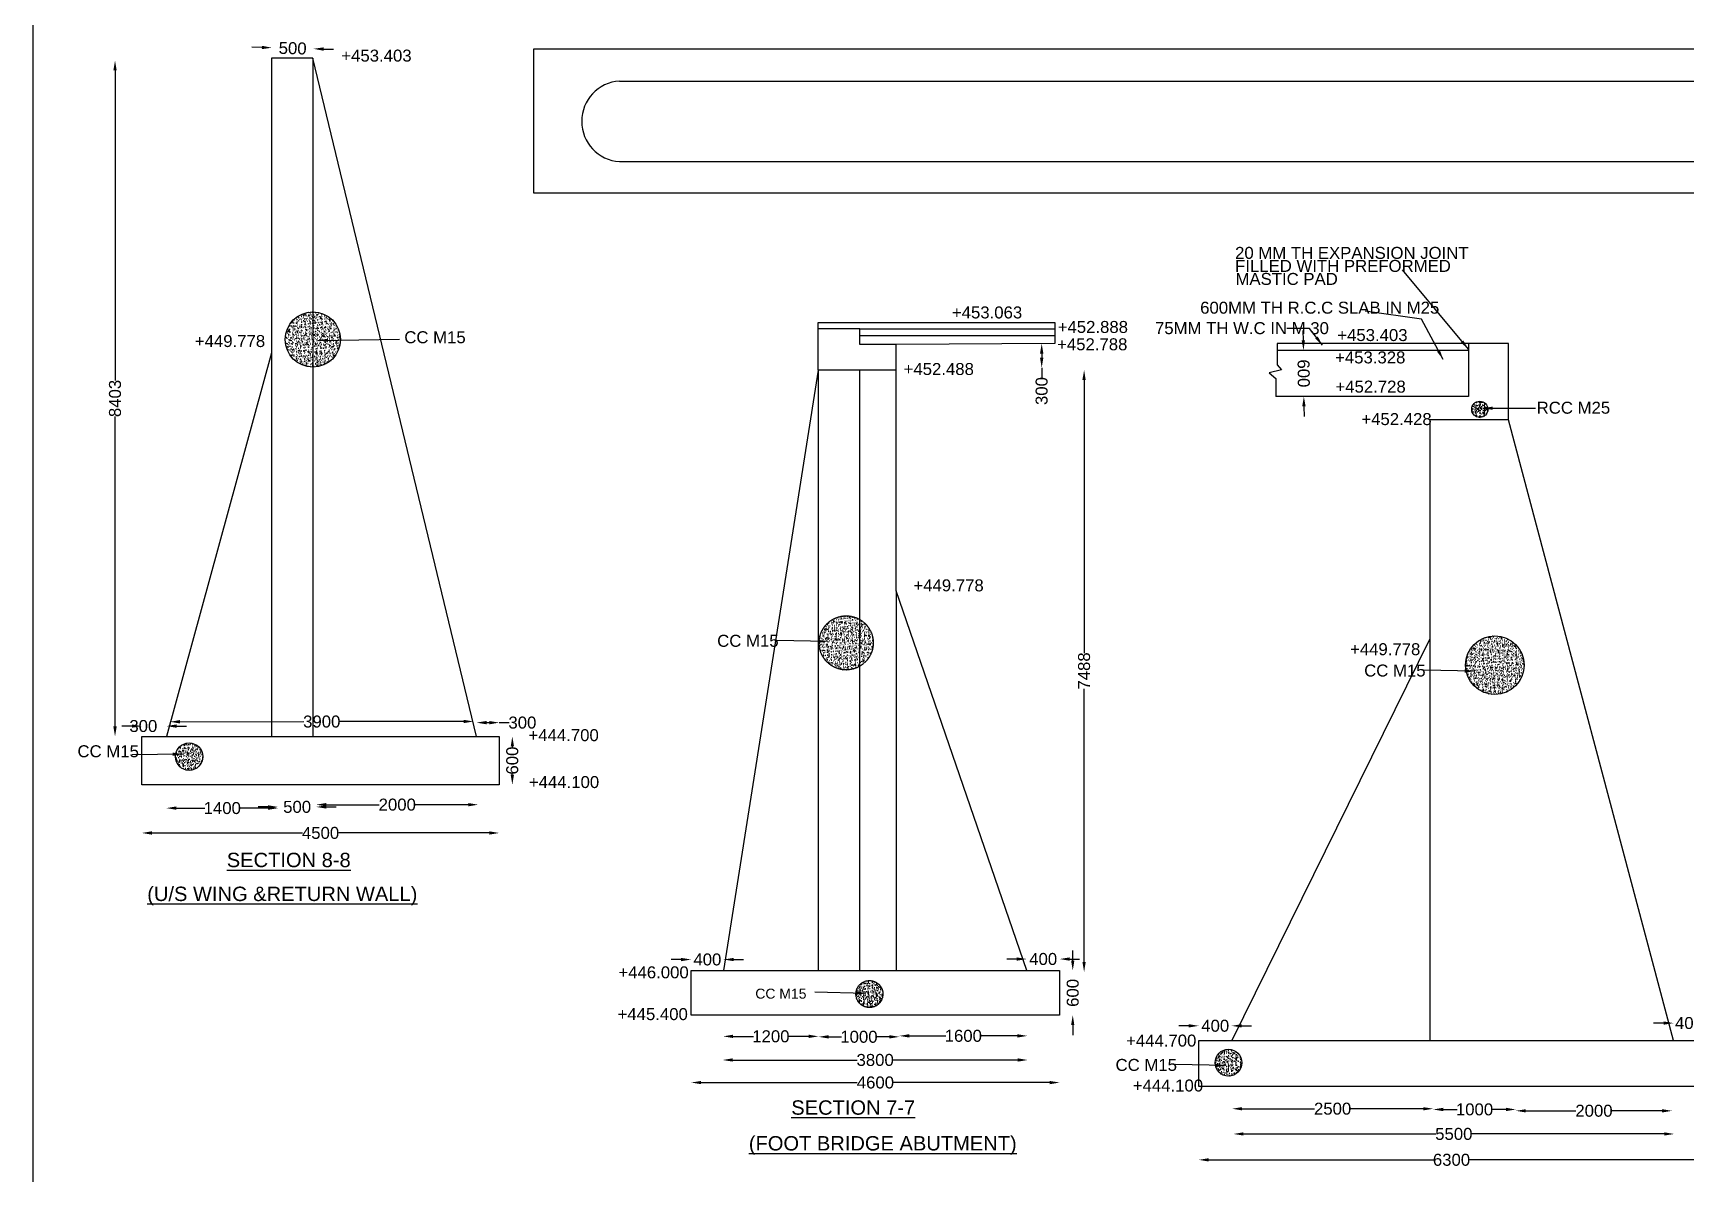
# Model space of a CAD drawing. Header units: millimetres. Extents: x 1208 to 55420, y 1722 to 40358.
# Drawn here: x 1208 to 21894, y 11054 to 25335 of the extents above; entities that cross this region are included whole.
import ezdxf

# ---------------------------------------------------------------- set-up
doc = ezdxf.new("R2010")
doc.units = ezdxf.units.MM
doc.header["$MEASUREMENT"] = 0
doc.linetypes.add('ACAD_ISO02W100', pattern=[15, 12, -3])
for name, color, linetype in [('DIMENSION', 7, 'Continuous'), ('DRAWING', 7, 'Continuous'), ('TEXT', 7, 'Continuous')]:
    doc.layers.add(name, color=color, linetype=linetype)
doc.styles.get("Standard").update_dxf_attribs({"font": 'arial.ttf'})
doc.dimstyles.get("Standard").update_dxf_attribs({"dimtxt": 150, "dimasz": 125, "dimexe": 0.18, "dimexo": 0.0625, "dimgap": 0.09, "dimtad": 0, "dimdec": 0, "dimzin": 0, "dimdsep": 46, "dimtxsty": 'Standard', "dimcen": 0.09, "dimse1": 1, "dimse2": 1, "dimadec": 0, "dimazin": 0, "dimtfac": 1, "dimtdec": 0, "dimtofl": 0, "dimtmove": 0, "dimatfit": 3, "dimfxl": 1, "dimtolj": 1, "dimtzin": 0, "dimarcsym": 0})
pattern_1 = [(50, (0, 0), (71.72602, -6.27521), [7.5, -82.5]), (355, (0, 0), (-13.87513, 75.21921), [6, -66]), (100.45144, (5.98, -0.52), (57.85088, 68.944), [6.37402, -70.11421]), (46.1842, (0, 20), (106.72413, -16.55193), [11.25, -123.75]), (96.63564, (8.89, 18.62), (93.4662, 97.41186), [9.56103, -105.17138]), (351.18416, (0, 20), (93.4662, 97.41186), [9, -99]), (21, (10, 15), (59.6907, -40.26189), [7.5, -82.5]), (326, (10, 15), (24.33153, 72.515), [6, -66]), (71.45144, (14.974, 11.645), (84.02224, 32.25312), [6.37402, -70.11421]), (37.5, (0, 0), (1.215986, 33.289385), [0, -65.2, 0, -67, 0, -66.25]), (7.5, (0, 0), (26.306954, 39.44117), [0, -38.2, 0, -63.7, 0, -25.25]), (327.5, (-22.3, 0), (53.382244, -2.255487), [0, -25, 0, -78, 0, -103.5]), (317.5, (-32.3, 0), (58.31862, 10.0105), [0, -32.5, 0, -51.8, 0, -73.5])]

# ---------------------------------------------------------------- blocks, each defined once
blk = doc.blocks.new('*D53')
at = {"layer": 'Defpoints', "color": 0, "transparency": 16777216}
for p in [(4718, 25138), (4193, 25021), (4715, 25007)]:
    blk.add_point(p, dxfattribs=at)
at = {"layer": 'DIMENSION', "color": 0, "lineweight": -2, "transparency": 16777216}
for p, q in [((4071, 25155), (3946, 25158)), ((4843, 25135), (4968, 25132))]:
    blk.add_line(p, q, dxfattribs=at)
at = {"layer": 'DIMENSION', "color": 0, "transparency": 16777216}
for points in [[(4072, 25176), (4071, 25134), (4196, 25152)], [(4844, 25156), (4843, 25114), (4718, 25138)]]:
    blk.add_solid(points, dxfattribs=at)
at = {"layer": 'DIMENSION', "color": 0, "transparency": 16777216, "insert": (4457, 25145), "char_height": 150, "attachment_point": 5, "rotation": 358.5117}
blk.add_mtext('\\A1;500', dxfattribs=at)
blk = doc.blocks.new('*D54')
at = {"layer": 'Defpoints', "color": 0, "transparency": 16777216}
for p in [(2570, 15924), (7042, 15924), (7042, 15322)]:
    blk.add_point(p, dxfattribs=at)
at = {"layer": 'DIMENSION', "color": 0, "lineweight": -2, "transparency": 16777216}
for p, q in [((2695, 15322), (4579, 15322)), ((6917, 15322), (5033, 15322))]:
    blk.add_line(p, q, dxfattribs=at)
at = {"layer": 'DIMENSION', "color": 0, "transparency": 16777216}
for points in [[(2695, 15343), (2695, 15301), (2570, 15322)], [(6917, 15343), (6917, 15301), (7042, 15322)]]:
    blk.add_solid(points, dxfattribs=at)
at = {"layer": 'DIMENSION', "color": 0, "transparency": 16777216, "insert": (4806, 15322), "char_height": 150, "attachment_point": 5}
blk.add_mtext('\\A1;4500', dxfattribs=at)
blk = doc.blocks.new('*D55')
at = {"layer": 'Defpoints', "color": 0, "transparency": 16777216}
for p in [(2877, 15626), (4274, 15633), (4274, 15626)]:
    blk.add_point(p, dxfattribs=at)
at = {"layer": 'DIMENSION', "color": 0, "lineweight": -2, "transparency": 16777216}
for p, q in [((3002, 15633), (3359, 15633)), ((4150, 15633), (3793, 15633))]:
    blk.add_line(p, q, dxfattribs=at)
at = {"layer": 'DIMENSION', "color": 0, "transparency": 16777216}
for points in [[(3002, 15654), (3002, 15612), (2877, 15633)], [(4150, 15654), (4150, 15612), (4274, 15633)]]:
    blk.add_solid(points, dxfattribs=at)
at = {"layer": 'DIMENSION', "color": 0, "transparency": 16777216, "insert": (3576, 15633), "char_height": 150, "attachment_point": 5}
blk.add_mtext('\\A1;1400', dxfattribs=at)
blk = doc.blocks.new('*D56')
at = {"layer": 'Defpoints', "color": 0, "transparency": 16777216}
for p in [(4274, 15626), (4752, 15648), (4752, 15626)]:
    blk.add_point(p, dxfattribs=at)
at = {"layer": 'DIMENSION', "color": 0, "lineweight": -2, "transparency": 16777216}
for p, q in [((4150, 15648), (4024, 15648)), ((4877, 15648), (5002, 15648))]:
    blk.add_line(p, q, dxfattribs=at)
at = {"layer": 'DIMENSION', "color": 0, "transparency": 16777216}
for points in [[(4150, 15668), (4150, 15627), (4274, 15648)], [(4877, 15668), (4877, 15627), (4752, 15648)]]:
    blk.add_solid(points, dxfattribs=at)
at = {"layer": 'DIMENSION', "color": 0, "transparency": 16777216, "insert": (4513, 15648), "char_height": 150, "attachment_point": 5}
blk.add_mtext('\\A1;500', dxfattribs=at)
blk = doc.blocks.new('*D57')
at = {"layer": 'Defpoints', "color": 0, "transparency": 16777216}
for p in [(4752, 15648), (6780, 15676), (6780, 15648)]:
    blk.add_point(p, dxfattribs=at)
at = {"layer": 'DIMENSION', "color": 0, "lineweight": -2, "transparency": 16777216}
for p, q in [((4877, 15676), (5541, 15676)), ((6654, 15676), (5991, 15676))]:
    blk.add_line(p, q, dxfattribs=at)
at = {"layer": 'DIMENSION', "color": 0, "transparency": 16777216}
for points in [[(4877, 15697), (4877, 15655), (4752, 15676)], [(6654, 15697), (6654, 15655), (6780, 15676)]]:
    blk.add_solid(points, dxfattribs=at)
at = {"layer": 'DIMENSION', "color": 0, "transparency": 16777216, "insert": (5766, 15676), "char_height": 150, "attachment_point": 5}
blk.add_mtext('\\A1;2000', dxfattribs=at)
blk = doc.blocks.new('*D58')
at = {"layer": 'Defpoints', "color": 0, "transparency": 16777216}
for p in [(2880, 16660), (2570, 16530), (2880, 16530)]:
    blk.add_point(p, dxfattribs=at)
at = {"layer": 'DIMENSION', "color": 0, "lineweight": -2, "transparency": 16777216}
for p, q in [((2445, 16660), (2320, 16660)), ((3004, 16660), (3130, 16660))]:
    blk.add_line(p, q, dxfattribs=at)
at = {"layer": 'DIMENSION', "color": 0, "transparency": 16777216}
for points in [[(2445, 16681), (2445, 16639), (2570, 16660)], [(3004, 16681), (3004, 16639), (2880, 16660)]]:
    blk.add_solid(points, dxfattribs=at)
at = {"layer": 'DIMENSION', "color": 0, "transparency": 16777216, "insert": (2588, 16660), "char_height": 150, "attachment_point": 5}
blk.add_mtext('\\A1;300', dxfattribs=at)
blk = doc.blocks.new('*D59')
at = {"layer": 'Defpoints', "color": 0, "transparency": 16777216}
for p in [(2921, 16681), (6721, 16718), (6721, 16685)]:
    blk.add_point(p, dxfattribs=at)
at = {"layer": 'DIMENSION', "color": 0, "lineweight": -2, "transparency": 16777216}
for p, q in [((3046, 16714), (4597, 16716)), ((6596, 16717), (5045, 16716))]:
    blk.add_line(p, q, dxfattribs=at)
at = {"layer": 'DIMENSION', "color": 0, "transparency": 16777216}
for points in [[(3046, 16735), (3046, 16693), (2921, 16714)], [(6596, 16738), (6596, 16697), (6721, 16718)]]:
    blk.add_solid(points, dxfattribs=at)
at = {"layer": 'DIMENSION', "color": 0, "transparency": 16777216, "insert": (4821, 16716), "char_height": 150, "attachment_point": 5, "rotation": 0.0513}
blk.add_mtext('\\A1;3900', dxfattribs=at)
blk = doc.blocks.new('*D60')
at = {"layer": 'Defpoints', "color": 0, "transparency": 16777216}
for p in [(7042, 16703), (6758, 16530), (7042, 16530)]:
    blk.add_point(p, dxfattribs=at)
at = {"layer": 'TEXT', "color": 0, "lineweight": -2, "transparency": 16777216}
for p, q in [((6883, 16703), (6917, 16703)), ((7042, 16703), (7167, 16703))]:
    blk.add_line(p, q, dxfattribs=at)
at = {"layer": 'TEXT', "color": 0, "transparency": 16777216}
for points in [[(6883, 16724), (6883, 16682), (6758, 16703)], [(6917, 16724), (6917, 16682), (7042, 16703)]]:
    blk.add_solid(points, dxfattribs=at)
at = {"layer": 'TEXT', "color": 0, "transparency": 16777216, "insert": (7332, 16703), "char_height": 150, "attachment_point": 5}
blk.add_mtext('\\A1;300', dxfattribs=at)
blk = doc.blocks.new('*D61')
at = {"layer": 'Defpoints', "color": 0, "transparency": 16777216}
for p in [(7042, 16530), (7042, 15924), (7206, 15924)]:
    blk.add_point(p, dxfattribs=at)
at = {"layer": 'DIMENSION', "color": 0, "lineweight": -2, "transparency": 16777216}
for p, q in [((7206, 16406), (7206, 16393)), ((7206, 16050), (7206, 16062))]:
    blk.add_line(p, q, dxfattribs=at)
at = {"layer": 'DIMENSION', "color": 0, "transparency": 16777216}
for points in [[(7186, 16406), (7227, 16406), (7206, 16530)], [(7186, 16050), (7227, 16050), (7206, 15924)]]:
    blk.add_solid(points, dxfattribs=at)
at = {"layer": 'DIMENSION', "color": 0, "transparency": 16777216, "insert": (7206, 16228), "char_height": 150, "attachment_point": 5, "rotation": 90}
blk.add_mtext('\\A1;600', dxfattribs=at)
blk = doc.blocks.new('*D62')
at = {"layer": 'Defpoints', "color": 0, "transparency": 16777216}
for p in [(2234, 24992), (2570, 24992), (2570, 16530)]:
    blk.add_point(p, dxfattribs=at)
at = {"layer": 'DIMENSION', "color": 0, "lineweight": -2, "transparency": 16777216}
for p, q in [((2234, 24867), (2234, 20985)), ((2234, 16656), (2234, 20537))]:
    blk.add_line(p, q, dxfattribs=at)
at = {"layer": 'DIMENSION', "color": 0, "transparency": 16777216}
for points in [[(2213, 24867), (2255, 24867), (2234, 24992)], [(2213, 16656), (2255, 16656), (2234, 16530)]]:
    blk.add_solid(points, dxfattribs=at)
at = {"layer": 'DIMENSION', "color": 0, "transparency": 16777216, "insert": (2234, 20761), "char_height": 150, "attachment_point": 5, "rotation": 90}
blk.add_mtext('\\A1;8403', dxfattribs=at)
blk = doc.blocks.new('*D63')
at = {"layer": 'Defpoints', "color": 0, "transparency": 16777216}
for p in [(9444, 13042), (14056, 13042), (14056, 12198)]:
    blk.add_point(p, dxfattribs=at)
at = {"layer": 'DIMENSION', "color": 0, "lineweight": -2, "transparency": 16777216}
for p, q in [((9569, 12198), (11523, 12198)), ((13930, 12198), (11977, 12198))]:
    blk.add_line(p, q, dxfattribs=at)
at = {"layer": 'DIMENSION', "color": 0, "transparency": 16777216}
for points in [[(9569, 12218), (9569, 12177), (9444, 12198)], [(13930, 12218), (13930, 12177), (14056, 12198)]]:
    blk.add_solid(points, dxfattribs=at)
at = {"layer": 'DIMENSION', "color": 0, "transparency": 16777216, "insert": (11750, 12198), "char_height": 150, "attachment_point": 5}
blk.add_mtext('\\A1;4600', dxfattribs=at)
blk = doc.blocks.new('*D64')
at = {"layer": 'Defpoints', "color": 0, "transparency": 16777216}
for p in [(9838, 12474), (13657, 12480), (13657, 12474)]:
    blk.add_point(p, dxfattribs=at)
at = {"layer": 'DIMENSION', "color": 0, "lineweight": -2, "transparency": 16777216}
for p, q in [((9962, 12480), (11523, 12480)), ((13532, 12480), (11971, 12480))]:
    blk.add_line(p, q, dxfattribs=at)
at = {"layer": 'DIMENSION', "color": 0, "transparency": 16777216}
for points in [[(9962, 12501), (9962, 12460), (9838, 12480)], [(13532, 12501), (13532, 12460), (13657, 12480)]]:
    blk.add_solid(points, dxfattribs=at)
at = {"layer": 'DIMENSION', "color": 0, "transparency": 16777216, "insert": (11747, 12480), "char_height": 150, "attachment_point": 5}
blk.add_mtext('\\A1;3800', dxfattribs=at)
blk = doc.blocks.new('*D65')
at = {"layer": 'Defpoints', "color": 0, "transparency": 16777216}
for p in [(9844, 12764), (11039, 12776), (11039, 12764)]:
    blk.add_point(p, dxfattribs=at)
at = {"layer": 'DIMENSION', "color": 0, "lineweight": -2, "transparency": 16777216}
for p, q in [((9969, 12776), (10225, 12776)), ((10914, 12776), (10658, 12776))]:
    blk.add_line(p, q, dxfattribs=at)
at = {"layer": 'DIMENSION', "color": 0, "transparency": 16777216}
for points in [[(9969, 12797), (9969, 12755), (9844, 12776)], [(10914, 12797), (10914, 12755), (11039, 12776)]]:
    blk.add_solid(points, dxfattribs=at)
at = {"layer": 'DIMENSION', "color": 0, "transparency": 16777216, "insert": (10442, 12776), "char_height": 150, "attachment_point": 5}
blk.add_mtext('\\A1;1200', dxfattribs=at)
blk = doc.blocks.new('*D66')
at = {"layer": 'Defpoints', "color": 0, "transparency": 16777216}
for p in [(11039, 12776), (12049, 12776), (12049, 12770)]:
    blk.add_point(p, dxfattribs=at)
at = {"layer": 'DIMENSION', "color": 0, "lineweight": -2, "transparency": 16777216}
for p, q in [((11164, 12770), (11327, 12770)), ((11924, 12770), (11761, 12770))]:
    blk.add_line(p, q, dxfattribs=at)
at = {"layer": 'DIMENSION', "color": 0, "transparency": 16777216}
for points in [[(11164, 12791), (11164, 12749), (11039, 12770)], [(11924, 12791), (11924, 12749), (12049, 12770)]]:
    blk.add_solid(points, dxfattribs=at)
at = {"layer": 'DIMENSION', "color": 0, "transparency": 16777216, "insert": (11544, 12770), "char_height": 150, "attachment_point": 5}
blk.add_mtext('\\A1;1000', dxfattribs=at)
blk = doc.blocks.new('*D67')
at = {"layer": 'Defpoints', "color": 0, "transparency": 16777216}
for p in [(12049, 12770), (13651, 12782), (13651, 12770)]:
    blk.add_point(p, dxfattribs=at)
at = {"layer": 'DIMENSION', "color": 0, "lineweight": -2, "transparency": 16777216}
for p, q in [((12174, 12782), (12633, 12782)), ((13526, 12782), (13067, 12782))]:
    blk.add_line(p, q, dxfattribs=at)
at = {"layer": 'DIMENSION', "color": 0, "transparency": 16777216}
for points in [[(12174, 12803), (12174, 12761), (12049, 12782)], [(13526, 12803), (13526, 12761), (13651, 12782)]]:
    blk.add_solid(points, dxfattribs=at)
at = {"layer": 'DIMENSION', "color": 0, "transparency": 16777216, "insert": (12850, 12782), "char_height": 150, "attachment_point": 5}
blk.add_mtext('\\A1;1600', dxfattribs=at)
blk = doc.blocks.new('*D68')
at = {"layer": 'Defpoints', "color": 0, "transparency": 16777216}
for p in [(9850, 13738), (9444, 13599), (9850, 13599)]:
    blk.add_point(p, dxfattribs=at)
at = {"layer": 'TEXT', "color": 0, "lineweight": -2, "transparency": 16777216}
for p, q in [((9319, 13738), (9194, 13738)), ((9976, 13738), (10100, 13738))]:
    blk.add_line(p, q, dxfattribs=at)
at = {"layer": 'TEXT', "color": 0, "transparency": 16777216}
for points in [[(9319, 13758), (9319, 13717), (9444, 13738)], [(9976, 13758), (9976, 13717), (9850, 13738)]]:
    blk.add_solid(points, dxfattribs=at)
at = {"layer": 'TEXT', "color": 0, "transparency": 16777216, "insert": (9647, 13738), "char_height": 150, "attachment_point": 5}
blk.add_mtext('\\A1;400', dxfattribs=at)
blk = doc.blocks.new('*D69')
at = {"layer": 'Defpoints', "color": 0, "transparency": 16777216}
for p in [(14056, 13744), (13644, 13599), (14056, 13599)]:
    blk.add_point(p, dxfattribs=at)
at = {"layer": 'DIMENSION', "color": 0, "lineweight": -2, "transparency": 16777216}
for p, q in [((13519, 13744), (13394, 13744)), ((14180, 13744), (14306, 13744))]:
    blk.add_line(p, q, dxfattribs=at)
at = {"layer": 'DIMENSION', "color": 0, "transparency": 16777216}
for points in [[(13519, 13764), (13519, 13723), (13644, 13744)], [(14180, 13764), (14180, 13723), (14056, 13744)]]:
    blk.add_solid(points, dxfattribs=at)
at = {"layer": 'DIMENSION', "color": 0, "transparency": 16777216, "insert": (13850, 13744), "char_height": 150, "attachment_point": 5}
blk.add_mtext('\\A1;400', dxfattribs=at)
blk = doc.blocks.new('*D70')
at = {"layer": 'Defpoints', "color": 0, "transparency": 16777216}
for p in [(14056, 13599), (14220, 13599), (14056, 13042)]:
    blk.add_point(p, dxfattribs=at)
at = {"layer": 'DIMENSION', "color": 0, "lineweight": -2, "transparency": 16777216}
for p, q in [((14220, 13724), (14220, 13849)), ((14220, 12917), (14220, 12792))]:
    blk.add_line(p, q, dxfattribs=at)
at = {"layer": 'DIMENSION', "color": 0, "transparency": 16777216}
for points in [[(14199, 13724), (14240, 13724), (14220, 13599)], [(14199, 12917), (14240, 12917), (14220, 13042)]]:
    blk.add_solid(points, dxfattribs=at)
at = {"layer": 'DIMENSION', "color": 0, "transparency": 16777216, "insert": (14220, 13320), "char_height": 150, "attachment_point": 5, "rotation": 90}
blk.add_mtext('\\A1;600', dxfattribs=at)
blk = doc.blocks.new('*D71')
at = {"layer": 'Defpoints', "color": 0, "transparency": 16777216}
for p in [(14362, 21118), (14496, 21118), (14496, 13582)]:
    blk.add_point(p, dxfattribs=at)
at = {"layer": 'TEXT', "color": 0, "lineweight": -2, "transparency": 16777216}
for p, q in [((14362, 20994), (14362, 17574)), ((14362, 13706), (14362, 17126))]:
    blk.add_line(p, q, dxfattribs=at)
at = {"layer": 'TEXT', "color": 0, "transparency": 16777216}
for points in [[(14341, 20994), (14382, 20994), (14362, 21118)], [(14341, 13706), (14382, 13706), (14362, 13582)]]:
    blk.add_solid(points, dxfattribs=at)
at = {"layer": 'TEXT', "color": 0, "transparency": 16777216, "insert": (14362, 17350), "char_height": 150, "attachment_point": 5, "rotation": 90}
blk.add_mtext('\\A1;7488', dxfattribs=at)
blk = doc.blocks.new('*D72')
at = {"layer": 'Defpoints', "color": 0, "transparency": 16777216}
for p in [(13803, 21449), (13803, 21144), (13831, 21144)]:
    blk.add_point(p, dxfattribs=at)
at = {"layer": 'TEXT', "color": 0, "lineweight": -2, "transparency": 16777216}
for p, q in [((13831, 21324), (13831, 21270)), ((13831, 21144), (13831, 21020))]:
    blk.add_line(p, q, dxfattribs=at)
at = {"layer": 'TEXT', "color": 0, "transparency": 16777216}
for points in [[(13810, 21324), (13852, 21324), (13831, 21449)], [(13810, 21270), (13852, 21270), (13831, 21144)]]:
    blk.add_solid(points, dxfattribs=at)
at = {"layer": 'TEXT', "color": 0, "transparency": 16777216, "insert": (13831, 20854), "char_height": 150, "attachment_point": 5, "rotation": 90}
blk.add_mtext('\\A1;300', dxfattribs=at)
blk = doc.blocks.new('*D73')
at = {"layer": 'Defpoints', "color": 0, "transparency": 16777216}
for p in [(15796, 12150), (22124, 12150), (22124, 11230)]:
    blk.add_point(p, dxfattribs=at)
at = {"layer": 'DIMENSION', "color": 0, "lineweight": -2, "transparency": 16777216}
for p, q in [((15922, 11230), (18736, 11230)), ((21998, 11230), (19184, 11230))]:
    blk.add_line(p, q, dxfattribs=at)
at = {"layer": 'DIMENSION', "color": 0, "transparency": 16777216}
for points in [[(15922, 11251), (15922, 11209), (15796, 11230)], [(21998, 11251), (21998, 11209), (22124, 11230)]]:
    blk.add_solid(points, dxfattribs=at)
at = {"layer": 'DIMENSION', "color": 0, "transparency": 16777216, "insert": (18960, 11230), "char_height": 150, "attachment_point": 5}
blk.add_mtext('\\A1;6300', dxfattribs=at)
blk = doc.blocks.new('*D74')
at = {"layer": 'Defpoints', "color": 0, "transparency": 16777216}
for p in [(16232, 11458), (21746, 11554), (21746, 11458)]:
    blk.add_point(p, dxfattribs=at)
at = {"layer": 'DIMENSION', "color": 0, "lineweight": -2, "transparency": 16777216}
for p, q in [((16356, 11554), (18765, 11554)), ((21622, 11554), (19213, 11554))]:
    blk.add_line(p, q, dxfattribs=at)
at = {"layer": 'DIMENSION', "color": 0, "transparency": 16777216}
for points in [[(16356, 11575), (16356, 11534), (16232, 11554)], [(21622, 11575), (21622, 11534), (21746, 11554)]]:
    blk.add_solid(points, dxfattribs=at)
at = {"layer": 'DIMENSION', "color": 0, "transparency": 16777216, "insert": (18989, 11554), "char_height": 150, "attachment_point": 5}
blk.add_mtext('\\A1;5500', dxfattribs=at)
blk = doc.blocks.new('*D75')
at = {"layer": 'Defpoints', "color": 0, "transparency": 16777216}
for p in [(16214, 11800), (18730, 11870), (18730, 11800)]:
    blk.add_point(p, dxfattribs=at)
at = {"layer": 'DIMENSION', "color": 0, "lineweight": -2, "transparency": 16777216}
for p, q in [((16339, 11870), (17247, 11870)), ((18606, 11870), (17697, 11870))]:
    blk.add_line(p, q, dxfattribs=at)
at = {"layer": 'DIMENSION', "color": 0, "transparency": 16777216}
for points in [[(16339, 11890), (16339, 11849), (16214, 11870)], [(18606, 11890), (18606, 11849), (18730, 11870)]]:
    blk.add_solid(points, dxfattribs=at)
at = {"layer": 'DIMENSION', "color": 0, "transparency": 16777216, "insert": (17472, 11870), "char_height": 150, "attachment_point": 5}
blk.add_mtext('\\A1;2500', dxfattribs=at)
blk = doc.blocks.new('*D76')
at = {"layer": 'Defpoints', "color": 0, "transparency": 16777216}
for p in [(18730, 11870), (19765, 11870), (19765, 11861)]:
    blk.add_point(p, dxfattribs=at)
at = {"layer": 'DIMENSION', "color": 0, "lineweight": -2, "transparency": 16777216}
for p, q in [((18856, 11861), (19031, 11861)), ((19640, 11861), (19465, 11861))]:
    blk.add_line(p, q, dxfattribs=at)
at = {"layer": 'DIMENSION', "color": 0, "transparency": 16777216}
for points in [[(18856, 11882), (18856, 11840), (18730, 11861)], [(19640, 11882), (19640, 11840), (19765, 11861)]]:
    blk.add_solid(points, dxfattribs=at)
at = {"layer": 'DIMENSION', "color": 0, "transparency": 16777216, "insert": (19248, 11861), "char_height": 150, "attachment_point": 5}
blk.add_mtext('\\A1;1000', dxfattribs=at)
blk = doc.blocks.new('*D77')
at = {"layer": 'Defpoints', "color": 0, "transparency": 16777216}
for p in [(19765, 11861), (21720, 11861), (21720, 11844)]:
    blk.add_point(p, dxfattribs=at)
at = {"layer": 'DIMENSION', "color": 0, "lineweight": -2, "transparency": 16777216}
for p, q in [((19890, 11844), (20518, 11844)), ((21596, 11844), (20968, 11844))]:
    blk.add_line(p, q, dxfattribs=at)
at = {"layer": 'DIMENSION', "color": 0, "transparency": 16777216}
for points in [[(19890, 11864), (19890, 11823), (19765, 11844)], [(21596, 11864), (21596, 11823), (21720, 11844)]]:
    blk.add_solid(points, dxfattribs=at)
at = {"layer": 'DIMENSION', "color": 0, "transparency": 16777216, "insert": (20743, 11844), "char_height": 150, "attachment_point": 5}
blk.add_mtext('\\A1;2000', dxfattribs=at)
blk = doc.blocks.new('*D78')
at = {"layer": 'Defpoints', "color": 0, "transparency": 16777216}
for p in [(16209, 12908), (15796, 12725), (16209, 12725)]:
    blk.add_point(p, dxfattribs=at)
at = {"layer": 'DIMENSION', "color": 0, "lineweight": -2, "transparency": 16777216}
for p, q in [((15672, 12908), (15546, 12908)), ((16334, 12908), (16459, 12908))]:
    blk.add_line(p, q, dxfattribs=at)
at = {"layer": 'DIMENSION', "color": 0, "transparency": 16777216}
for points in [[(15672, 12928), (15672, 12887), (15796, 12908)], [(16334, 12928), (16334, 12887), (16209, 12908)]]:
    blk.add_solid(points, dxfattribs=at)
at = {"layer": 'DIMENSION', "color": 0, "transparency": 16777216, "insert": (16003, 12908), "char_height": 150, "attachment_point": 5}
blk.add_mtext('\\A1;400', dxfattribs=at)
blk = doc.blocks.new('*D79')
at = {"layer": 'Defpoints', "color": 0, "transparency": 16777216}
for p in [(22124, 12942), (21740, 12725), (22124, 12725)]:
    blk.add_point(p, dxfattribs=at)
at = {"layer": 'DIMENSION', "color": 0, "lineweight": -2, "transparency": 16777216}
for p, q in [((21615, 12942), (21490, 12942)), ((22248, 12942), (22374, 12942))]:
    blk.add_line(p, q, dxfattribs=at)
at = {"layer": 'DIMENSION', "color": 0, "transparency": 16777216}
for points in [[(21615, 12963), (21615, 12922), (21740, 12942)], [(22248, 12963), (22248, 12922), (22124, 12942)]]:
    blk.add_solid(points, dxfattribs=at)
at = {"layer": 'DIMENSION', "color": 0, "transparency": 16777216, "insert": (21932, 12942), "char_height": 150, "attachment_point": 5}
blk.add_mtext('\\A1;400', dxfattribs=at)
blk = doc.blocks.new('*D82')
at = {"layer": 'Defpoints', "color": 0, "transparency": 16777216}
for p in [(17107, 21362), (17110, 21362), (17114, 20787)]:
    blk.add_point(p, dxfattribs=at)
at = {"layer": 'DIMENSION', "color": 0, "lineweight": -2, "transparency": 16777216}
for p, q in [((17106, 21487), (17105, 21612)), ((17113, 20662), (17114, 20537))]:
    blk.add_line(p, q, dxfattribs=at)
at = {"layer": 'DIMENSION', "color": 0, "transparency": 16777216}
for points in [[(17126, 21488), (17085, 21487), (17107, 21362)], [(17134, 20663), (17092, 20662), (17112, 20787)]]:
    blk.add_solid(points, dxfattribs=at)
at = {"layer": 'DIMENSION', "color": 0, "transparency": 16777216, "insert": (17109, 21075), "char_height": 150, "attachment_point": 5, "rotation": 270.4982}
blk.add_mtext('\\A1;600', dxfattribs=at)

msp = doc.modelspace()

# ---------------------------------------------------------------- hatches: boundary and pattern name
at = {"layer": 'DRAWING'}
h = msp.add_hatch(dxfattribs=at)
h.set_pattern_fill('AR-CONC', color=256, scale=10)
h.set_pattern_definition(pattern_1)
h.paths.add_polyline_path([(19212.5, 20625.6, 1), (19414.8, 20625.6, 1)])
at = {"layer": 'DRAWING', "linetype": 'ACAD_ISO02W100'}
h = msp.add_hatch(dxfattribs=at)
h.set_pattern_fill('AR-CONC', color=256, scale=10)
h.set_pattern_definition(pattern_1)
h.paths.add_polyline_path([(11045.7, 17701.8, 1), (11722.8, 17701.8, 1)])
at = {"layer": 'DRAWING'}
h = msp.add_hatch(dxfattribs=at)
h.set_pattern_fill('AR-CONC', color=256, scale=10)
h.set_pattern_definition(pattern_1)
h.paths.add_polyline_path([(19136.5, 17423.9, 1), (19870, 17423.9, 1)])
h = msp.add_hatch(dxfattribs=at)
h.set_pattern_fill('AR-CONC', color=256, scale=10)
h.set_pattern_definition(pattern_1)
h.paths.add_polyline_path([(2989.2, 16277.5, 1), (3332.3, 16277.5, 1)])
at = {"layer": 'DRAWING', "linetype": 'ACAD_ISO02W100'}
h = msp.add_hatch(dxfattribs=at)
h.set_pattern_fill('AR-CONC', color=256, scale=10)
h.set_pattern_definition(pattern_1)
h.paths.add_polyline_path([(11506.4, 13305.5, 1), (11844.1, 13305.5, 1)])
at = {"layer": 'DRAWING'}
h = msp.add_hatch(dxfattribs=at)
h.set_pattern_fill('AR-CONC', color=256, scale=10)
h.set_pattern_definition(pattern_1)
h.paths.add_polyline_path([(16001.1, 12446.1, 1), (16336.7, 12446.1, 1)])
at = {"layer": 'TEXT'}
h = msp.add_hatch(dxfattribs=at)
h.set_pattern_fill('AR-CONC', color=256, scale=10)
h.set_pattern_definition(pattern_1)
h.paths.add_polyline_path([(4711.5, 21844.6, 0.4159094), (4363.9, 21499, 0.4159094), (4711.5, 21153.4)])
h.paths.add_polyline_path([(4711.5, 21844.6), (4711.5, 21153.4, 0.4125198), (5055.1, 21499, 0.4125198)])

# ---------------------------------------------------------------- linework, layer by layer
at = {"layer": 'DIMENSION'}
msp.add_lwpolyline([(55419.5, 1722.5), (1208, 1722.5), (1208, 40358), (55419.5, 40358)], close=True, dxfattribs=at)
at = {"layer": 'DRAWING'}
for points in [[(8547, 24734.5), (44249, 24734.5)], [(16776.9, 21447.7), (16776.9, 21180.7), (16832.5, 21120.5), (16679.6, 21081.2), (16760.7, 21011.8), (16760.7, 20787.4)], [(19172.2, 21447.7), (19172.2, 20787.4), (16760.7, 20787.4)], [(19672.5, 20492), (19672.5, 21447.7), (16776.9, 21447.7)], [(19172.2, 21362.5), (16776.9, 21362.5)], [(21740, 12725), (19672.5, 20492), (18690.6, 20492), (18690.6, 17750.5), (16209.1, 12725)]]:
    msp.add_lwpolyline(points, dxfattribs=at)
at = {"layer": 'DRAWING', "linetype": 'ACAD_ISO02W100'}
for points in [[(12011.5, 18351), (12011.5, 13599)], [(18690.6, 17750.5), (18690.6, 12725)]]:
    msp.add_lwpolyline(points, dxfattribs=at)
at = {"layer": 'DRAWING'}
for points in [[(2570, 16530.5), (7042, 16530.5), (7042, 15924.5), (2570, 15924.5)], [(9444, 13599), (14055.5, 13599), (14055.5, 13042), (9444, 13042)], [(15796.5, 12725), (15796.5, 12725), (22123.5, 12725), (22123.5, 12725), (22123.5, 12150), (22123.5, 12150), (15796.5, 12150), (15796.5, 12150)]]:
    msp.add_lwpolyline(points, close=True, dxfattribs=at)
for centre, radius in [((19313.6, 20625.6), 101.2), ((19503.3, 17423.9), 366.7), ((3160.8, 16277.5), 171.5), ((16168.9, 12446.1), 167.8)]:
    msp.add_circle(centre, radius, dxfattribs=at)
at = {"layer": 'DRAWING', "linetype": 'ACAD_ISO02W100'}
for centre, radius in [((11384.2, 17701.8), 338.5), ((11675.2, 13305.5), 168.8)]:
    msp.add_circle(centre, radius, dxfattribs=at)
at = {"layer": 'DRAWING'}
msp.add_arc((8580.4, 24230.2), 505.4, 93.79053, 266.20947, dxfattribs=at)
at = {"layer": 'TEXT'}
msp.add_lwpolyline([(7475.5, 25138.5), (45286.5, 25138.5), (45286.5, 23332.5), (7475.5, 23332.5)], close=True, dxfattribs=at)
for points in [[(6758, 16530.5), (4711.5, 25021), (4193, 25021), (4193, 21333.5), (2879.5, 16530.5)], [(4711.5, 25021), (4711.5, 16530.5)], [(8547, 23726), (44249, 23726)], [(11035.5, 21114.5), (11035.5, 21711.5)], [(11035.5, 21711.5), (13997, 21711.5), (13997, 21450.5), (12011.5, 21438)], [(12011.5, 21114.5), (12011.5, 21438), (11557, 21438), (11557, 21631.5), (11035.5, 21631.5)], [(11557, 21631.5), (13997, 21631.5)], [(11557, 21551), (13997, 21551)], [(4193, 21333.5), (4193, 16530.5)], [(13644, 13599), (12011.5, 18351), (12011.5, 21114.5), (11035.5, 21114.5), (9850.5, 13599)], [(11035.5, 21114.5), (11035.5, 13599)], [(11553, 21114.5), (11553, 13599)]]:
    msp.add_lwpolyline(points, dxfattribs=at)
msp.add_circle((4709.5, 21499), 345.6, dxfattribs=at)

# ---------------------------------------------------------------- texts
for s, height, p in [('+453.403', 150, (5066, 24978)), ('20 MM TH EXPANSION JOINT', 150, (16251.5, 22508.5)), ('FILLED WITH PREFORMED', 150, (16251.5, 22345.5)), ('MASTIC PAD', 150, (16256.5, 22182.5)), ('600MM TH R.C.C SLAB IN M25', 150, (15814.5, 21822.5)), ('+453.063', 150, (12707.5, 21763)), ('+452.888', 150, (14031.5, 21581.5)), ('+449.778', 150, (3233, 21405)), ('CC M15', 150, (5854, 21452.5)), ('+452.788', 150, (14024, 21364.5)), ('75MM TH W.C IN M 30', 150, (15249, 21566.5)), ('+453.403', 150, (17530.5, 21480)), ('+453.328', 150, (17503, 21200)), ('+452.488', 150, (12103, 21055)), ('+452.728', 150, (17507.5, 20834.5)), ('RCC M25', 150, (20026, 20570.5)), ('+452.428', 150, (17832, 20428)), ('+449.778', 150, (12226, 18346.5)), ('CC M15', 150, (9770, 17652.5)), ('+449.778', 150, (17690, 17547.5)), ('CC M15', 150, (17867, 17280.5)), ('+444.700', 150, (7408.5, 16471.5)), ('CC M15', 150, (1764, 16270)), ('+444.100', 150, (7413.5, 15884.5)), ('%%USECTION 8-8', 180, (3632.5, 14894)), ('%%U(U/S WING &RETURN WALL)', 180, (2637, 14470)), ('+446.000', 150, (8534, 13502.5)), ('CC M15', 125, (10247, 13248)), ('+445.400', 150, (8523, 12979.5)), ('+444.700', 150, (14887, 12648)), ('CC M15', 150, (14755.5, 12343.5)), ('+444.100', 150, (14971.5, 12085.5)), ('%%USECTION 7-7', 180, (10697, 11795)), ('%%U(FOOT BRIDGE ABUTMENT)', 180, (10166, 11347.5))]:
    msp.add_text(s, height=height, dxfattribs=at).set_placement(p)

# ---------------------------------------------------------------- dimensions: what is measured, and where the dimension line sits
at = {"layer": 'DIMENSION'}
for p1, p2, distance, text, picture, middle in [((4193, 25021), (4714.8, 25007.4), 130.7, '500', '*D53', (4457.3, 25144.9)), ((2570, 16530.5), (2570, 24992), 336, '8403', '*D62', (2234, 20761.2)), ((17114.5, 20787.4), (17109.5, 21362.5), 2.8, '600', '*D82', (17109.2, 21074.9)), ((2920.8, 16681.4), (6720.8, 16684.8), 32.8, '3900', '*D59', (4820.8, 16715.9)), ((7042, 16530.5), (7042, 15924.5), 164.5, '600', '*D61', (7206.5, 16227.5)), ((2570, 15924.5), (7042, 15924.5), -602.5, '4500', '*D54', (4806, 15322)), ((2877, 15625.5), (4274.5, 15625.5), 7.5, '1400', '*D55', (3575.8, 15633)), ((4274.5, 15625.5), (4752, 15625.5), 22, '500', '*D56', (4513.2, 15647.5)), ((4752, 15647.5), (6779.5, 15647.5), 28.5, '2000', '*D57', (5765.8, 15676)), ((13644, 13599), (14055.5, 13599), 144.5, '400', '*D69', (13849.8, 13743.5)), ((14055.5, 13042), (14055.5, 13599), -164, '600', '*D70', (14219.5, 13320.5)), ((9444, 13042), (14055.5, 13042), -844.5, '4600', '*D63', (11749.8, 12197.5)), ((21740, 12725), (22123.5, 12725), 217.5, '400', '*D79', (21931.8, 12942.5)), ((9844, 12763.5), (11039, 12763.5), 12.5, '1200', '*D65', (10441.5, 12776)), ((11039, 12776), (12049, 12776), -6, '1000', '*D66', (11544, 12770)), ((12049, 12770), (13651, 12770), 12, '1600', '*D67', (12850, 12782)), ((15796.5, 12725), (16209.1, 12725), 182.5, '400', '*D78', (16002.8, 12907.5)), ((9837.5, 12474.5), (13657, 12474.5), 6, '3800', '*D64', (11747.2, 12480.5)), ((15796.5, 12150), (22123.5, 12150), -920, '6300', '*D73', (18960, 11230)), ((16214, 11799.5), (18730.5, 11799.5), 70, '2500', '*D75', (17472.2, 11869.5)), ((18730.5, 11869.5), (19765, 11869.5), -8.5, '1000', '*D76', (19247.8, 11861)), ((19765, 11861), (21720.5, 11861), -17.5, '2000', '*D77', (20742.8, 11843.5)), ((16231.5, 11458), (21746.5, 11458), 96.5, '5500', '*D74', (18989, 11554.5))]:
    dim = msp.add_aligned_dim(p1=p1, p2=p2, distance=distance, text=text, dimstyle='Standard', dxfattribs=at)
    dim.commit()
    dim.dimension.update_dxf_attribs({"geometry": picture, "text_midpoint": middle})
dim = msp.add_linear_dim(base=(2879.5, 16660), p1=(2570, 16530.5), p2=(2879.5, 16530.5), angle=0, text='300', dimstyle='Standard', dxfattribs=at)
dim.commit()
dim.dimension.update_dxf_attribs({"geometry": '*D58', "text_midpoint": (2587.5, 16660), "dimtype": 161})
at = {"layer": 'TEXT'}
for p1, p2, distance, text, picture, middle in [((13802.9, 21449.3), (13802.9, 21144.5), 28.1, '300', '*D72', (13831, 20854)), ((14496.5, 13581.5), (14496.5, 21118.5), 135, '7488', '*D71', (14361.5, 17350)), ((6758, 16530.5), (7042, 16530.5), 172.5, '300', '*D60', (7332.5, 16703)), ((9444, 13599), (9850.5, 13599), 138.5, '400', '*D68', (9647.2, 13737.5))]:
    dim = msp.add_aligned_dim(p1=p1, p2=p2, distance=distance, text=text, dimstyle='Standard', dxfattribs=at)
    dim.commit()
    dim.dimension.update_dxf_attribs({"geometry": picture, "text_midpoint": middle})

# ---------------------------------------------------------------- leaders
at = {"layer": 'DIMENSION'}
for points in [[(19172.2, 21377), (18348, 22372.5)], [(18855, 21248), (18585.5, 21755), (17881.5, 21855.5)], [(17346.5, 21426.5), (17182, 21636.5), (16898.5, 21636.5)], [(19352, 20639), (20013, 20639)], [(11152.5, 17718.5), (10515, 17732.5)], [(19249.5, 17346.5), (18612, 17360.5)], [(3080.5, 16309), (2447.5, 16301.5)], [(11629.5, 13314), (10992, 13328)], [(16138, 12409.5), (15500.5, 12423.5)]]:
    msp.add_leader(points, dimstyle='Standard', override={"dimgap": 0.09, "dimtad": 0}, dxfattribs=at)
at = {"layer": 'TEXT'}
msp.add_leader([(4775, 21487.5), (5795, 21504)], dimstyle='Standard', override={"dimgap": 0.09, "dimtad": 0}, dxfattribs=at)

doc.saveas('drawing.dxf')
